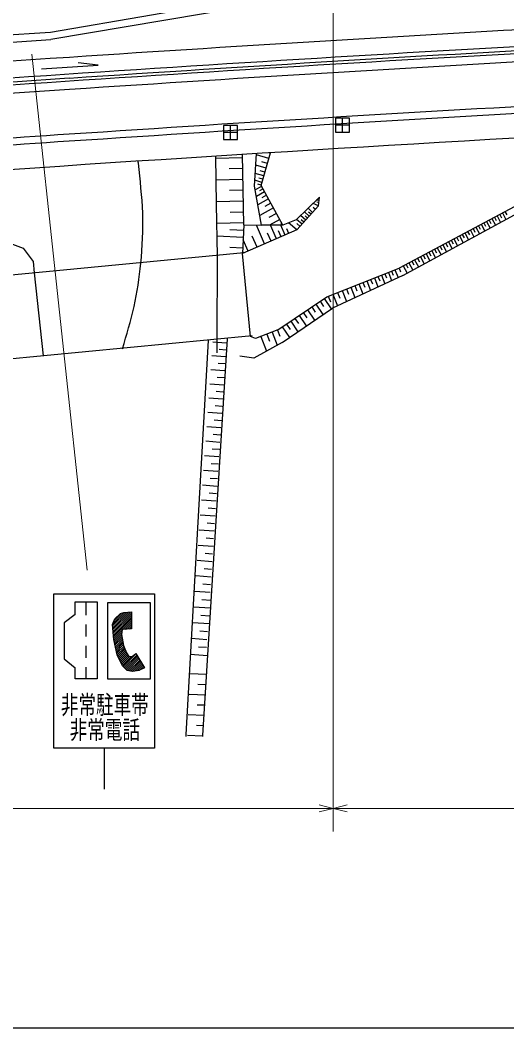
# Model space of a CAD drawing. Units: millimetres, scale not verified. Extents: x 40000 to 680000, y 20000 to 380000.
# Drawn here: x 202026 to 236932, y 205000 to 277271 of the extents above; entities that cross this region are included whole.
import ezdxf
from ezdxf.enums import TextEntityAlignment as Align

# ---------------------------------------------------------------- set-up
doc = ezdxf.new("R2010")
doc.units = ezdxf.units.MM
doc.header["$LTSCALE"] = 1000
for name, color, linetype, lineweight in [('M-BGD', 7, 'Continuous', 25), ('M-BMK-OTRS', 5, 'Continuous', 25), ('M-BMK-ROW', 30, 'Continuous', 25), ('M-STR-HTXT', 7, 'Continuous', 13), ('M-STR-STR1', 1, 'Continuous', 25), ('M-STR-STRC', 7, 'Continuous', 25), ('M-TTL-BAND', 7, 'Continuous', 25)]:
    doc.layers.add(name, color=color, linetype=linetype, lineweight=lineweight)
doc.styles.add('ＭＳ ゴシック', font='')
doc.styles.get('ＭＳ ゴシック').set_extended_font_data('MS Gothic')

msp = doc.modelspace()

# ---------------------------------------------------------------- hatches: boundary and pattern name
at = {"layer": 'M-STR-STRC'}
h = msp.add_hatch(dxfattribs=at)
h.set_pattern_fill('USER', color=256, style=0, pattern_type=2)
h.set_pattern_definition([(45, (210053, 230550), (-141.421, 141.421), []), (45, (210053, 230691), (-141.421, 141.421), [])])
h.paths.add_polyline_path([(210053, 230550), (210536, 230620), (210938, 230822), (210324, 231838), (210093, 231647), (209831, 231637), (209660, 231898), (209429, 232422), (209288, 233217), (209338, 233559), (210022, 233609), (210002, 234827), (209469, 234786), (209228, 234716), (208815, 234324), (208654, 233921), (208734, 232844), (208986, 231748), (209368, 230963), (209711, 230631)])

# ---------------------------------------------------------------- linework, layer by layer
at = {"layer": 'M-BGD'}
for p, q in [((204191, 276409), (224534, 279915)), ((198437, 276039), (204191, 276409)), ((203555, 273782), (207630, 274038)), ((207630, 274038), (206199, 274211)), ((216035, 267515), (216092, 264047)), ((218079, 262588), (217969, 267637)), ((218835, 265358), (218972, 267700)), ((219859, 267349), (218966, 267607)), ((219303, 265424), (219979, 267763)), ((219972, 267742), (219913, 267759)), ((217975, 267395), (216038, 267353)), ((219662, 266667), (218924, 266880)), ((219756, 266992), (219350, 267109)), ((243792, 267272), (229206, 259490)), ((229482, 258969), (244219, 266961)), ((217992, 266620), (217021, 266599)), ((219499, 266103), (218888, 266280)), ((219577, 266372), (219241, 266469)), ((218008, 265844), (216064, 265802)), ((219344, 262565), (218835, 265358)), ((219364, 265637), (218860, 265783)), ((219344, 265350), (218882, 265097)), ((219306, 265435), (219076, 265502)), ((219428, 265859), (219151, 265939)), ((220864, 262574), (219303, 265424)), ((218025, 265066), (217051, 265045)), ((219559, 264957), (218967, 264632)), ((219445, 265165), (219183, 265022)), ((219689, 264720), (219353, 264536)), ((223494, 264574), (221821, 262955)), ((223420, 263949), (223494, 264574)), ((218042, 264287), (216089, 264244)), ((216092, 264047), (216161, 260357)), ((219836, 264451), (219076, 264035)), ((220191, 263803), (219216, 263269)), ((220003, 264147), (219572, 263911)), ((223420, 263949), (221880, 262225)), ((223420, 263949), (223030, 264125)), ((223198, 263701), (223036, 263846)), ((223465, 264326), (223262, 264349)), ((223450, 264201), (223298, 264219)), ((223479, 264449), (223429, 264455)), ((218059, 263505), (217081, 263484)), ((220405, 263413), (219852, 263110)), ((222510, 262930), (222139, 263262)), ((222764, 263215), (222413, 263529)), ((222639, 263075), (222459, 263236)), ((223005, 263484), (222673, 263780)), ((222886, 263351), (222716, 263504)), ((236043, 263138), (236169, 262901)), ((236233, 263239), (236484, 262766)), ((236421, 263339), (236547, 263104)), ((236610, 263440), (236860, 262970)), ((236798, 263540), (236922, 263306)), ((218076, 262723), (216118, 262680)), ((218079, 262588), (217968, 260529)), ((218079, 262588), (219344, 262565)), ((219558, 261218), (218971, 262572)), ((220864, 262574), (219344, 262565)), ((220647, 262971), (219912, 262569)), ((220410, 261588), (219985, 262569)), ((220808, 262677), (220712, 262625)), ((221031, 261857), (220721, 262573)), ((221821, 262955), (220864, 262574)), ((221880, 262225), (221274, 262737)), ((222241, 262628), (221847, 262981)), ((222100, 262471), (221870, 262677)), ((222377, 262782), (222186, 262953)), ((234702, 262422), (234960, 261940)), ((234896, 262525), (235024, 262285)), ((235088, 262628), (235344, 262148)), ((235280, 262731), (235408, 262491)), ((235471, 262833), (235726, 262355)), ((235663, 262935), (235790, 262697)), ((235853, 263036), (236106, 262562)), ((218030, 261682), (216135, 261784)), ((218057, 262176), (217075, 262228)), ((221880, 262225), (217968, 260529)), ((219016, 260983), (218669, 261783)), ((220017, 261417), (219768, 261992)), ((220745, 261733), (220564, 262152)), ((221296, 261972), (221153, 262302)), ((233337, 261694), (233468, 261448)), ((233533, 261799), (233795, 261308)), ((233729, 261903), (233860, 261659)), ((233925, 262008), (234185, 261520)), ((234120, 262112), (234250, 261868)), ((234315, 262216), (234574, 261730)), ((234509, 262319), (234638, 262077)), ((201291, 261282), (202232, 260928)), ((202232, 260928), (202950, 259969)), ((217990, 260923), (217069, 260973)), ((218376, 260706), (218022, 261523)), ((231944, 260951), (232211, 260449)), ((232145, 261058), (232278, 260808)), ((232344, 261164), (232611, 260666)), ((232544, 261271), (232676, 261022)), ((232743, 261377), (233007, 260881)), ((232941, 261483), (233073, 261236)), ((233139, 261589), (233402, 261095)), ((218072, 260594), (200194, 258873)), ((216158, 260357), (216140, 254345)), ((218547, 254576), (217968, 260529)), ((218049, 260564), (218014, 260645)), ((230525, 260194), (230661, 259938)), ((230729, 260303), (231001, 259793)), ((230933, 260412), (231069, 260157)), ((231137, 260520), (231407, 260013)), ((231339, 260628), (231474, 260376)), ((231542, 260736), (231810, 260232)), ((231743, 260844), (231877, 260592)), ((202950, 259969), (203036, 259146)), ((224010, 257435), (229206, 259490)), ((229206, 259490), (229316, 259214)), ((229495, 259644), (229771, 259127)), ((229702, 259755), (229840, 259497)), ((229908, 259865), (230183, 259350)), ((230115, 259975), (230252, 259718)), ((230320, 260084), (230593, 259572)), ((203036, 259146), (203667, 253188)), ((229482, 258969), (224416, 256620)), ((227428, 258787), (227685, 258136)), ((227688, 258890), (227813, 258572)), ((227942, 258990), (228188, 258369)), ((228190, 259088), (228310, 258785)), ((228433, 259184), (228668, 258592)), ((228670, 259278), (228785, 258988)), ((228902, 259370), (229126, 258804)), ((225732, 258116), (226028, 257368)), ((226031, 258234), (226176, 257869)), ((226324, 258350), (226606, 257636)), ((226610, 258463), (226748, 258114)), ((226889, 258574), (227158, 257892)), ((227161, 258681), (227293, 258348)), ((220501, 255050), (224010, 257435)), ((223833, 257314), (224340, 256568)), ((224127, 257480), (224293, 257060)), ((224463, 257614), (224788, 256793)), ((224791, 257744), (224950, 257342)), ((225113, 257871), (225422, 257087)), ((225426, 257995), (225578, 257612)), ((220820, 254156), (224416, 256620)), ((222935, 256704), (223189, 256329)), ((223235, 256908), (223743, 256159)), ((223534, 257111), (223788, 256737)), ((221730, 255885), (221986, 255508)), ((222032, 256091), (222544, 255337)), ((222333, 256295), (222589, 255919)), ((222634, 256500), (223144, 255749)), ((220822, 255268), (221337, 254510)), ((221125, 255474), (221382, 255096)), ((221428, 255680), (221941, 254924)), ((218657, 254642), (200735, 252903)), ((216865, 254415), (215107, 225957)), ((218897, 254428), (218547, 254576)), ((220501, 255050), (218897, 254428)), ((219297, 254584), (219702, 253541)), ((219714, 254745), (219906, 254252)), ((220109, 254898), (220471, 253964)), ((220483, 255043), (220654, 254601)), ((214868, 242544), (215529, 254287)), ((216823, 254111), (215850, 254182)), ((216140, 254345), (216137, 253417)), ((220820, 254156), (218780, 253034)), ((216757, 253115), (215778, 253186)), ((216790, 253613), (216302, 253648)), ((218780, 253034), (217786, 253166)), ((216724, 252613), (216233, 252649)), ((216691, 252111), (215705, 252183)), ((216657, 251607), (216163, 251642)), ((216624, 251102), (215632, 251174)), ((216557, 250085), (215558, 250157)), ((216591, 250593), (216093, 250629)), ((216523, 249573), (216022, 249609)), ((216490, 249061), (215483, 249134)), ((216422, 248030), (215408, 248104)), ((216456, 248546), (215951, 248582)), ((216388, 247511), (215879, 247548)), ((216353, 246992), (215333, 247067)), ((216319, 246470), (215807, 246507)), ((216285, 245947), (215257, 246022)), ((216250, 245421), (215734, 245459)), ((216215, 244895), (215181, 244971)), ((216180, 244366), (215661, 244404)), ((216145, 243836), (215104, 243912)), ((216075, 242770), (215026, 242846)), ((216110, 243303), (215588, 243341)), ((213936, 226042), (214868, 242544)), ((216040, 242233), (215513, 242271)), ((216004, 241696), (214948, 241773)), ((215933, 240615), (214869, 240692)), ((215969, 241156), (215439, 241194)), ((215897, 240071), (215364, 240110)), ((215862, 239527), (214790, 239605)), ((215789, 238431), (214711, 238509)), ((215825, 238979), (215288, 239018)), ((215753, 237879), (215212, 237919)), ((215717, 237328), (214631, 237407)), ((215680, 236772), (215135, 236812)), ((215643, 236217), (214550, 236296)), ((215706, 235650), (215058, 235697)), ((215671, 235091), (214468, 235178)), ((215637, 234528), (214980, 234575)), ((215602, 233965), (214387, 234053)), ((215458, 233405), (214902, 233446)), ((215421, 232839), (214304, 232920)), ((215383, 232268), (214823, 232309)), ((215461, 231689), (214221, 231779)), ((215397, 230346), (214190, 230389)), ((215371, 229608), (214767, 229630)), ((215344, 228870), (214138, 228913)), ((215242, 228136), (214714, 228154)), ((215196, 227399), (214085, 227438)), ((215150, 226662), (214662, 226680)), ((213931, 225886), (213936, 226042)), ((215106, 225926), (214033, 225964)), ((215107, 225957), (215105, 225886))]:
    msp.add_line(p, q, dxfattribs=at)
for centre, radius, start, end in [((405000, -2705572), 2985636, 93.0907, 94.68283), ((405000, -2705572), 2985336, 93.09035, 93.83055), ((405000, -2705572), 2985136, 93.09011, 94.68283), ((405000, -2705572), 2984536, 93.08941, 93.83165), ((405074, -2705836), 2985609, 93.8319, 94.66368), ((405074, -2705836), 2984809, 93.83272, 94.71475), ((405000, -2705572), 2981336, 93.08565, 93.83604), ((405074, -2705836), 2981609, 93.83712, 94.33643), ((405000, -2705572), 2979086, 93.083, 94.2011)]:
    msp.add_arc(centre, radius, start, end, dxfattribs=at)
msp.add_open_spline([(209372, 253696), (209645, 254707), (209974, 255705), (210192, 256730), (210410, 257754), (210577, 258792), (210678, 259835), (210794, 261028), (210845, 262230), (210816, 263428), (210788, 264626), (210620, 265817), (210507, 267011), (210502, 267060), (210498, 267109), (210493, 267158)], degree=3, knots=[0, 0, 0, 0, 1, 1, 1, 2, 2, 2, 3, 3, 3, 4, 4, 4, 5, 5, 5, 5], dxfattribs=at)
at = {"layer": 'M-BMK-OTRS'}
for centre, radius, start, end in [((405000, -2705572), 2980836, 93.08506, 93.83673), ((405074, -2705836), 2981109, 93.8378, 94.3369)]:
    msp.add_arc(centre, radius, start, end, dxfattribs=at)
at = {"layer": 'M-BMK-ROW'}
for p, q in [((217617, 269720), (216617, 269720)), ((216617, 269720), (216617, 268720)), ((217117, 268720), (217117, 269720)), ((217617, 268720), (217617, 269720)), ((225650, 270233), (224650, 270233)), ((224650, 270233), (224650, 269233)), ((225650, 269733), (224650, 269733)), ((225150, 269233), (225150, 270233)), ((225650, 269233), (225650, 270233)), ((217617, 269220), (216617, 269220)), ((224650, 269233), (225650, 269233)), ((216617, 268720), (217617, 268720))]:
    msp.add_line(p, q, dxfattribs=at)
at = {"layer": 'M-STR-HTXT'}
for p, q in [((224469, 277851), (224469, 219071)), ((202868, 274824), (206829, 237834)), ((224469, 220743), (86694, 220743)), ((224469, 220743), (223469, 220993)), ((224469, 220743), (223469, 220493)), ((224469, 220743), (225469, 220993)), ((397674, 220743), (224469, 220743)), ((224469, 220743), (225469, 220493))]:
    msp.add_line(p, q, dxfattribs=at)
at = {"layer": 'M-STR-STR1'}
for p in [(220586, 278642), (198351, 275495)]:
    msp.add_line(p, (204221, 275873), dxfattribs=at)
at = {"layer": 'M-STR-STRC'}
for p, q in [((205971, 234636), (205971, 235547)), ((206732, 235547), (206732, 234605)), ((205971, 234636), (205172, 234052)), ((208654, 233921), (208815, 234324)), ((208815, 234324), (209228, 234716)), ((209228, 234716), (209469, 234786)), ((209469, 234786), (210002, 234827)), ((210002, 234827), (210022, 233609)), ((205172, 234052), (205172, 231476)), ((206732, 233931), (206732, 233076)), ((208734, 232844), (208654, 233921)), ((209338, 233559), (209288, 233217)), ((210022, 233609), (209338, 233559)), ((208986, 231748), (208734, 232844)), ((209288, 233217), (209429, 232422)), ((206732, 232402), (206732, 231536)), ((209429, 232422), (209660, 231898)), ((205172, 231476), (205971, 230822)), ((209368, 230963), (208986, 231748)), ((209660, 231898), (209831, 231637)), ((209831, 231637), (210093, 231647)), ((210093, 231647), (210324, 231838)), ((210324, 231838), (210938, 230822)), ((206732, 230872), (206732, 230025)), ((209711, 230631), (209368, 230963)), ((210053, 230550), (209711, 230631)), ((210536, 230620), (210053, 230550)), ((210938, 230822), (210536, 230620)), ((208057, 225061), (208057, 222128))]:
    msp.add_line(p, q, dxfattribs=at)
for points in [[(204444, 236134), (211669, 236134), (211669, 225061), (204444, 225061)], [(208321, 235517), (211346, 235517), (211346, 229996), (208321, 229996)]]:
    msp.add_lwpolyline(points, close=True, dxfattribs=at)
msp.add_lwpolyline([(205971, 235547), (207557, 235547), (207557, 230025), (205971, 230025), (205971, 230822)], dxfattribs=at)
for centre, radius, start, end in [((405658, -2705365), 2994845, 93.54232, 95.19414), ((405660, -2705290), 2991870, 93.54632, 94.75006), ((405660, -2705290), 2991720, 93.54651, 94.74488), ((405000, -2705572), 2986836, 93.09211, 93.8285), ((405074, -2705836), 2987109, 93.82957, 94.68382)]:
    msp.add_arc(centre, radius, start, end, dxfattribs=at)
at = {"layer": 'M-TTL-BAND'}
msp.add_line((40000, 205000), (579000, 205000), dxfattribs=at)

# ---------------------------------------------------------------- texts
at = {"layer": 'M-STR-STRC', "style": 'ＭＳ ゴシック', "width": 0.7}
for s, p in [('非常駐車帯', (208098, 228175)), ('非常電話', (208098, 226379))]:
    msp.add_text(s, height=1320, dxfattribs=at).set_placement(p, align=Align.MIDDLE_CENTER)

doc.saveas('drawing.dxf')
